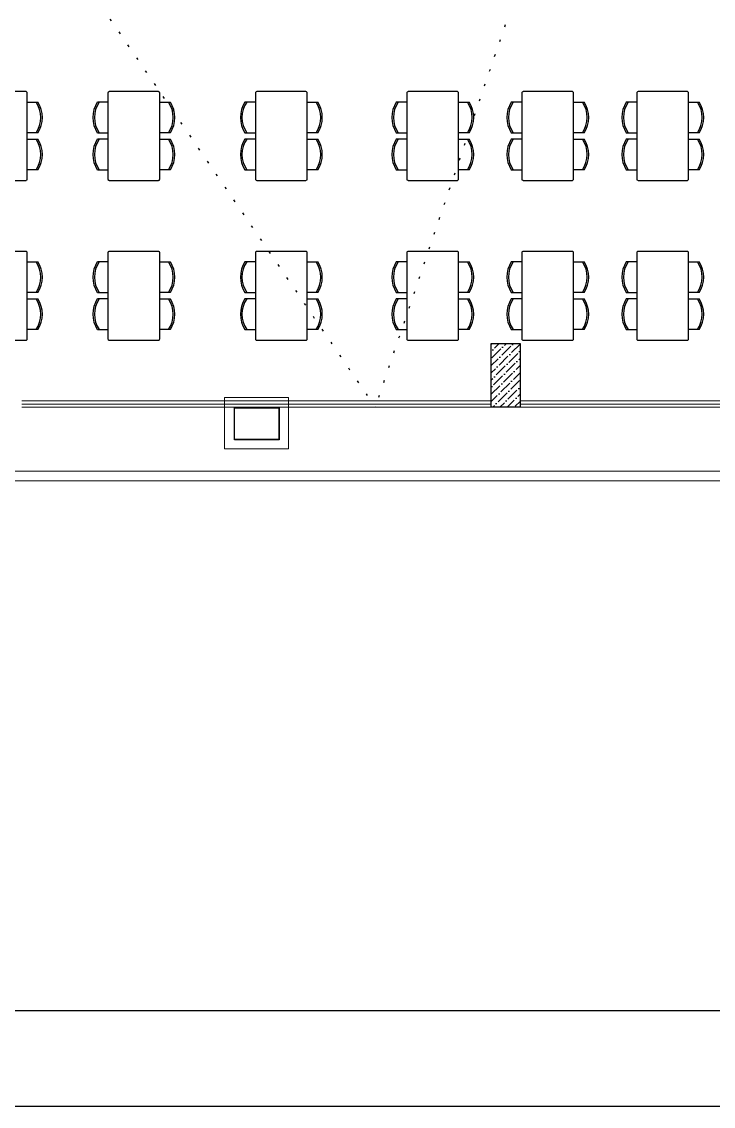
# Model space of a CAD drawing. Extents: x -29316 to 80307, y 54266 to 73016.
# Drawn here: x 22139 to 23222, y 54266 to 55964 of the extents above; entities that cross this region are included whole.
import ezdxf

# ---------------------------------------------------------------- set-up
doc = ezdxf.new("R2010")
doc.units = 0
doc.linetypes.add('ACAD_ISO07W100', pattern=[3.5, 0.5, -3])
for name, color, linetype, lineweight in [('_BOP_DELIK', 3, 'Continuous', 30), ('duvar', 12, 'Continuous', 18), ('kolon', 5, 'Continuous', 25), ('PENCERE', 3, 'Continuous', 9)]:
    doc.layers.add(name, color=color, linetype=linetype, lineweight=lineweight)
for name, color, linetype in [('bosluk', 214, 'Continuous'), ('kolon tarama', 252, 'Continuous'), ('TEFRIS', 250, 'Continuous')]:
    doc.layers.add(name, color=color, linetype=linetype)

msp = doc.modelspace()

# ---------------------------------------------------------------- hatches: boundary and pattern name
at = {"layer": 'kolon tarama'}
h = msp.add_hatch(dxfattribs=at)
h.set_pattern_fill('ANSI36', color=256, scale=2.5, style=0)
h.set_pattern_definition([(45, (93054.151, -11185.91), (4.20949506, 15.4348152), [19.84375, -3.96875, 0, -3.96875])])
h.paths.add_polyline_path([(22919, 55460.6), (22874, 55460.6), (22874, 55360.6), (22919, 55360.6)])

# ---------------------------------------------------------------- linework, layer by layer
at = {"layer": '_BOP_DELIK'}
msp.add_lwpolyline([(22472.1, 55359.6), (22542.1, 55359.6), (22542.1, 55309.6), (22472.1, 55309.6)], close=True, dxfattribs=at)
at = {"layer": 'bosluk', "color": 1}
msp.add_lwpolyline([(19358.4, 59066.3), (19358.4, 54266.3), (26158.4, 54266.3), (26158.4, 59066.3)], close=True, dxfattribs=at)
msp.add_lwpolyline([(19508.4, 58916.3), (19508.4, 54416.3), (26008.4, 54416.3), (26008.4, 58916.3), (19508.4, 58916.3)], dxfattribs=at)
at = {"layer": 'duvar'}
for p, q in [((22456.5, 55310.6), (22456.5, 55375.6)), ((22556.5, 55375.6), (22556.5, 55310.6)), ((22471.5, 55310.6), (22471.5, 55360.6)), ((22471.5, 55360.6), (22541.5, 55360.6)), ((22541.5, 55360.6), (22541.5, 55310.6)), ((22471.5, 55310.6), (22541.5, 55310.6))]:
    msp.add_line(p, q, dxfattribs=at)
at = {"layer": 'duvar', "color": 253, "ltscale": 5, "true_color": 0x9898cc}
for p, q in [((21122.5, 55245.6), (23890.4, 55245.6)), ((21761.5, 55260.6), (22139, 55260.6)), ((22139, 55260.6), (22456.5, 55260.6)), ((22139, 55260.6), (23885.8, 55260.6)), ((22471.5, 55260.6), (22541.5, 55260.6))]:
    msp.add_line(p, q, dxfattribs=at)
at = {"layer": 'duvar'}
msp.add_lwpolyline([(22456.5, 55295.6), (22556.5, 55295.6), (22556.5, 55375.6), (22456.5, 55375.6)], close=True, dxfattribs=at)
at = {"layer": 'kolon', "linetype": 'ACAD_ISO07W100', "lineweight": 25, "ltscale": 7}
for p in [(22998.1, 56260.6), (22998.1, 56260.6), (22139, 56170.6), (22139, 56170.6)]:
    msp.add_line(p, (22692.3, 55360.6), dxfattribs=at)
at = {"layer": 'kolon'}
msp.add_lwpolyline([(22874, 55460.6), (22919, 55460.6), (22919, 55360.6), (22874, 55360.6)], close=True, dxfattribs=at)
at = {"layer": 'PENCERE'}
for p, q in [((22139, 55370.6), (22874, 55370.6)), ((22139, 55365.6), (22874, 55365.6)), ((22919, 55370.6), (23694, 55370.6)), ((22919, 55365.6), (23694, 55365.6)), ((22139, 55360.6), (22874, 55360.6)), ((22919, 55360.6), (23694, 55360.6))]:
    msp.add_line(p, q, dxfattribs=at)
at = {"layer": 'TEFRIS'}
for points in [[(22147.2, 55853.1), (22147.2, 55717.1, -0.414214), (22145.2, 55715.1), (22069.2, 55715.1, -0.414214), (22067.2, 55717.1), (22067.2, 55853.1, -0.414214), (22069.2, 55855.1), (22145.2, 55855.1, -0.414214)], [(22354.5, 55853.1), (22354.5, 55717.1, -0.414214), (22352.5, 55715.1), (22276.5, 55715.1, -0.414214), (22274.5, 55717.1), (22274.5, 55853.1, -0.414214), (22276.5, 55855.1), (22352.5, 55855.1, -0.414214)], [(22585.4, 55853.1), (22585.4, 55717.1, -0.414214), (22583.4, 55715.1), (22507.4, 55715.1, -0.414214), (22505.4, 55717.1), (22505.4, 55853.1, -0.414214), (22507.4, 55855.1), (22583.4, 55855.1, -0.414214)], [(22822.4, 55853.1), (22822.4, 55717.1, -0.414214), (22820.4, 55715.1), (22744.4, 55715.1, -0.414214), (22742.4, 55717.1), (22742.4, 55853.1, -0.414214), (22744.4, 55855.1), (22820.4, 55855.1, -0.414214)], [(23002.4, 55853.1), (23002.4, 55717.1, -0.414214), (23000.4, 55715.1), (22924.4, 55715.1, -0.414214), (22922.4, 55717.1), (22922.4, 55853.1, -0.414214), (22924.4, 55855.1), (23000.4, 55855.1, -0.414214)], [(23182.4, 55853.1), (23182.4, 55717.1, -0.414214), (23180.4, 55715.1), (23104.4, 55715.1, -0.414214), (23102.4, 55717.1), (23102.4, 55853.1, -0.414214), (23104.4, 55855.1), (23180.4, 55855.1, -0.414214)], [(22147.2, 55603.1), (22147.2, 55467.1, -0.414214), (22145.2, 55465.1), (22069.2, 55465.1, -0.414214), (22067.2, 55467.1), (22067.2, 55603.1, -0.414214), (22069.2, 55605.1), (22145.2, 55605.1, -0.414214)], [(22354.5, 55603.1), (22354.5, 55467.1, -0.414214), (22352.5, 55465.1), (22276.5, 55465.1, -0.414214), (22274.5, 55467.1), (22274.5, 55603.1, -0.414214), (22276.5, 55605.1), (22352.5, 55605.1, -0.414214)], [(22585.4, 55603.1), (22585.4, 55467.1, -0.414214), (22583.4, 55465.1), (22507.4, 55465.1, -0.414214), (22505.4, 55467.1), (22505.4, 55603.1, -0.414214), (22507.4, 55605.1), (22583.4, 55605.1, -0.414214)], [(22822.4, 55603.1), (22822.4, 55467.1, -0.414214), (22820.4, 55465.1), (22744.4, 55465.1, -0.414214), (22742.4, 55467.1), (22742.4, 55603.1, -0.414214), (22744.4, 55605.1), (22820.4, 55605.1, -0.414214)], [(23002.4, 55603.1), (23002.4, 55467.1, -0.414214), (23000.4, 55465.1), (22924.4, 55465.1, -0.414214), (22922.4, 55467.1), (22922.4, 55603.1, -0.414214), (22924.4, 55605.1), (23000.4, 55605.1, -0.414214)], [(23182.4, 55603.1), (23182.4, 55467.1, -0.414214), (23180.4, 55465.1), (23104.4, 55465.1, -0.414214), (23102.4, 55467.1), (23102.4, 55603.1, -0.414214), (23104.4, 55605.1), (23180.4, 55605.1, -0.414214)]]:
    msp.add_lwpolyline(points, format="xyb", close=True, dxfattribs=at)
for points in [[(22147.2, 55838.1), (22164.3, 55838.1)], [(22274.5, 55838.1), (22257.4, 55838.1)], [(22354.5, 55838.1), (22371.6, 55838.1)], [(22505.4, 55838.1), (22488.3, 55838.1)], [(22585.4, 55838.1), (22602.6, 55838.1)], [(22742.4, 55838.1), (22725.3, 55838.1)], [(22822.4, 55838.1), (22839.6, 55838.1)], [(22922.4, 55838.1), (22905.3, 55838.1)], [(23002.4, 55838.1), (23019.6, 55838.1)], [(23102.4, 55838.1), (23085.3, 55838.1)], [(23182.4, 55838.1), (23199.6, 55838.1)], [(22164.3, 55790.1), (22147.2, 55790.1)], [(22257.4, 55790.1), (22274.5, 55790.1)], [(22371.6, 55790.1), (22354.5, 55790.1)], [(22488.3, 55790.1), (22505.4, 55790.1)], [(22602.6, 55790.1), (22585.4, 55790.1)], [(22725.3, 55790.1), (22742.4, 55790.1)], [(22839.6, 55790.1), (22822.4, 55790.1)], [(22905.3, 55790.1), (22922.4, 55790.1)], [(23019.6, 55790.1), (23002.4, 55790.1)], [(23085.3, 55790.1), (23102.4, 55790.1)], [(23199.6, 55790.1), (23182.4, 55790.1)], [(22147.2, 55780.1), (22164.3, 55780.1)], [(22274.5, 55780.1), (22257.4, 55780.1)], [(22354.5, 55780.1), (22371.6, 55780.1)], [(22505.4, 55780.1), (22488.3, 55780.1)], [(22585.4, 55780.1), (22602.6, 55780.1)], [(22742.4, 55780.1), (22725.3, 55780.1)], [(22822.4, 55780.1), (22839.6, 55780.1)], [(22922.4, 55780.1), (22905.3, 55780.1)], [(23002.4, 55780.1), (23019.6, 55780.1)], [(23102.4, 55780.1), (23085.3, 55780.1)], [(23182.4, 55780.1), (23199.6, 55780.1)], [(22164.3, 55732.1), (22147.2, 55732.1)], [(22257.4, 55732.1), (22274.5, 55732.1)], [(22371.6, 55732.1), (22354.5, 55732.1)], [(22488.3, 55732.1), (22505.4, 55732.1)], [(22602.6, 55732.1), (22585.4, 55732.1)], [(22725.3, 55732.1), (22742.4, 55732.1)], [(22839.6, 55732.1), (22822.4, 55732.1)], [(22905.3, 55732.1), (22922.4, 55732.1)], [(23019.6, 55732.1), (23002.4, 55732.1)], [(23085.3, 55732.1), (23102.4, 55732.1)], [(23199.6, 55732.1), (23182.4, 55732.1)], [(22147.2, 55588.1), (22164.3, 55588.1)], [(22274.5, 55588.1), (22257.4, 55588.1)], [(22354.5, 55588.1), (22371.6, 55588.1)], [(22505.4, 55588.1), (22488.3, 55588.1)], [(22585.4, 55588.1), (22602.6, 55588.1)], [(22742.4, 55588.1), (22725.3, 55588.1)], [(22822.4, 55588.1), (22839.6, 55588.1)], [(22922.4, 55588.1), (22905.3, 55588.1)], [(23002.4, 55588.1), (23019.6, 55588.1)], [(23102.4, 55588.1), (23085.3, 55588.1)], [(23182.4, 55588.1), (23199.6, 55588.1)], [(22164.3, 55540.1), (22147.2, 55540.1)], [(22257.4, 55540.1), (22274.5, 55540.1)], [(22371.6, 55540.1), (22354.5, 55540.1)], [(22488.3, 55540.1), (22505.4, 55540.1)], [(22602.6, 55540.1), (22585.4, 55540.1)], [(22725.3, 55540.1), (22742.4, 55540.1)], [(22839.6, 55540.1), (22822.4, 55540.1)], [(22905.3, 55540.1), (22922.4, 55540.1)], [(23019.6, 55540.1), (23002.4, 55540.1)], [(23085.3, 55540.1), (23102.4, 55540.1)], [(23199.6, 55540.1), (23182.4, 55540.1)], [(22147.2, 55530.1), (22164.3, 55530.1)], [(22274.5, 55530.1), (22257.4, 55530.1)], [(22354.5, 55530.1), (22371.6, 55530.1)], [(22505.4, 55530.1), (22488.3, 55530.1)], [(22585.4, 55530.1), (22602.6, 55530.1)], [(22742.4, 55530.1), (22725.3, 55530.1)], [(22822.4, 55530.1), (22839.6, 55530.1)], [(22922.4, 55530.1), (22905.3, 55530.1)], [(23002.4, 55530.1), (23019.6, 55530.1)], [(23102.4, 55530.1), (23085.3, 55530.1)], [(23182.4, 55530.1), (23199.6, 55530.1)], [(22164.3, 55482.1), (22147.2, 55482.1)], [(22257.4, 55482.1), (22274.5, 55482.1)], [(22371.6, 55482.1), (22354.5, 55482.1)], [(22488.3, 55482.1), (22505.4, 55482.1)], [(22602.6, 55482.1), (22585.4, 55482.1)], [(22725.3, 55482.1), (22742.4, 55482.1)], [(22839.6, 55482.1), (22822.4, 55482.1)], [(22905.3, 55482.1), (22922.4, 55482.1)], [(23019.6, 55482.1), (23002.4, 55482.1)], [(23085.3, 55482.1), (23102.4, 55482.1)], [(23199.6, 55482.1), (23182.4, 55482.1)]]:
    msp.add_lwpolyline(points, dxfattribs=at)
for centre, radius, start, end in [((22126.2, 55814.2), 42.7, 325.6787, 34.0361), ((22126.5, 55814.1), 44.8, 327.6229, 32.3771), ((22295.2, 55814.1), 44.8, 147.6229, 212.3771), ((22295.5, 55814.2), 42.7, 145.9639, 214.3213), ((22333.5, 55814.2), 42.7, 325.6787, 34.0361), ((22333.8, 55814.1), 44.8, 327.6229, 32.3771), ((22526.2, 55814.1), 44.8, 147.6229, 212.3771), ((22526.5, 55814.2), 42.7, 145.9639, 214.3213), ((22564.4, 55814.2), 42.7, 325.6787, 34.0361), ((22564.7, 55814.1), 44.8, 327.6229, 32.3771), ((22763.2, 55814.1), 44.8, 147.6229, 212.3771), ((22763.5, 55814.2), 42.7, 145.9639, 214.3213), ((22801.4, 55814.2), 42.7, 325.6787, 34.0361), ((22801.7, 55814.1), 44.8, 327.6229, 32.3771), ((22943.2, 55814.1), 44.8, 147.6229, 212.3771), ((22943.5, 55814.2), 42.7, 145.9639, 214.3213), ((22981.4, 55814.2), 42.7, 325.6787, 34.0361), ((22981.7, 55814.1), 44.8, 327.6229, 32.3771), ((23123.2, 55814.1), 44.8, 147.6229, 212.3771), ((23123.5, 55814.2), 42.7, 145.9639, 214.3213), ((23161.4, 55814.2), 42.7, 325.6787, 34.0361), ((23161.7, 55814.1), 44.8, 327.6229, 32.3771), ((22126.2, 55756.2), 42.7, 325.6787, 34.0361), ((22126.5, 55756.1), 44.8, 327.6229, 32.3771), ((22295.2, 55756.1), 44.8, 147.6229, 212.3771), ((22295.5, 55756.2), 42.7, 145.9639, 214.3213), ((22333.5, 55756.2), 42.7, 325.6787, 34.0361), ((22333.8, 55756.1), 44.8, 327.6229, 32.3771), ((22526.2, 55756.1), 44.8, 147.6229, 212.3771), ((22526.5, 55756.2), 42.7, 145.9639, 214.3213), ((22564.4, 55756.2), 42.7, 325.6787, 34.0361), ((22564.7, 55756.1), 44.8, 327.6229, 32.3771), ((22763.2, 55756.1), 44.8, 147.6229, 212.3771), ((22763.5, 55756.2), 42.7, 145.9639, 214.3213), ((22801.4, 55756.2), 42.7, 325.6787, 34.0361), ((22801.7, 55756.1), 44.8, 327.6229, 32.3771), ((22943.2, 55756.1), 44.8, 147.6229, 212.3771), ((22943.5, 55756.2), 42.7, 145.9639, 214.3213), ((22981.4, 55756.2), 42.7, 325.6787, 34.0361), ((22981.7, 55756.1), 44.8, 327.6229, 32.3771), ((23123.2, 55756.1), 44.8, 147.6229, 212.3771), ((23123.5, 55756.2), 42.7, 145.9639, 214.3213), ((23161.4, 55756.2), 42.7, 325.6787, 34.0361), ((23161.7, 55756.1), 44.8, 327.6229, 32.3771), ((22126.2, 55564.2), 42.7, 325.6787, 34.0361), ((22126.5, 55564.1), 44.8, 327.6229, 32.3771), ((22295.2, 55564.1), 44.8, 147.6229, 212.3771), ((22295.5, 55564.2), 42.7, 145.9639, 214.3213), ((22333.5, 55564.2), 42.7, 325.6787, 34.0361), ((22333.8, 55564.1), 44.8, 327.6229, 32.3771), ((22526.2, 55564.1), 44.8, 147.6229, 212.3771), ((22526.5, 55564.2), 42.7, 145.9639, 214.3213), ((22564.4, 55564.2), 42.7, 325.6787, 34.0361), ((22564.7, 55564.1), 44.8, 327.6229, 32.3771), ((22763.2, 55564.1), 44.8, 147.6229, 212.3771), ((22763.5, 55564.2), 42.7, 145.9639, 214.3213), ((22801.4, 55564.2), 42.7, 325.6787, 34.0361), ((22801.7, 55564.1), 44.8, 327.6229, 32.3771), ((22943.2, 55564.1), 44.8, 147.6229, 212.3771), ((22943.5, 55564.2), 42.7, 145.9639, 214.3213), ((22981.4, 55564.2), 42.7, 325.6787, 34.0361), ((22981.7, 55564.1), 44.8, 327.6229, 32.3771), ((23123.2, 55564.1), 44.8, 147.6229, 212.3771), ((23123.5, 55564.2), 42.7, 145.9639, 214.3213), ((23161.4, 55564.2), 42.7, 325.6787, 34.0361), ((23161.7, 55564.1), 44.8, 327.6229, 32.3771), ((22126.2, 55506.2), 42.7, 325.6787, 34.0361), ((22126.5, 55506.1), 44.8, 327.6229, 32.3771), ((22295.2, 55506.1), 44.8, 147.6229, 212.3771), ((22295.5, 55506.2), 42.7, 145.9639, 214.3213), ((22333.5, 55506.2), 42.7, 325.6787, 34.0361), ((22333.8, 55506.1), 44.8, 327.6229, 32.3771), ((22526.2, 55506.1), 44.8, 147.6229, 212.3771), ((22526.5, 55506.2), 42.7, 145.9639, 214.3213), ((22564.4, 55506.2), 42.7, 325.6787, 34.0361), ((22564.7, 55506.1), 44.8, 327.6229, 32.3771), ((22763.2, 55506.1), 44.8, 147.6229, 212.3771), ((22763.5, 55506.2), 42.7, 145.9639, 214.3213), ((22801.4, 55506.2), 42.7, 325.6787, 34.0361), ((22801.7, 55506.1), 44.8, 327.6229, 32.3771), ((22943.2, 55506.1), 44.8, 147.6229, 212.3771), ((22943.5, 55506.2), 42.7, 145.9639, 214.3213), ((22981.4, 55506.2), 42.7, 325.6787, 34.0361), ((22981.7, 55506.1), 44.8, 327.6229, 32.3771), ((23123.2, 55506.1), 44.8, 147.6229, 212.3771), ((23123.5, 55506.2), 42.7, 145.9639, 214.3213), ((23161.4, 55506.2), 42.7, 325.6787, 34.0361), ((23161.7, 55506.1), 44.8, 327.6229, 32.3771)]:
    msp.add_arc(centre, radius, start, end, dxfattribs=at)

doc.saveas('drawing.dxf')
